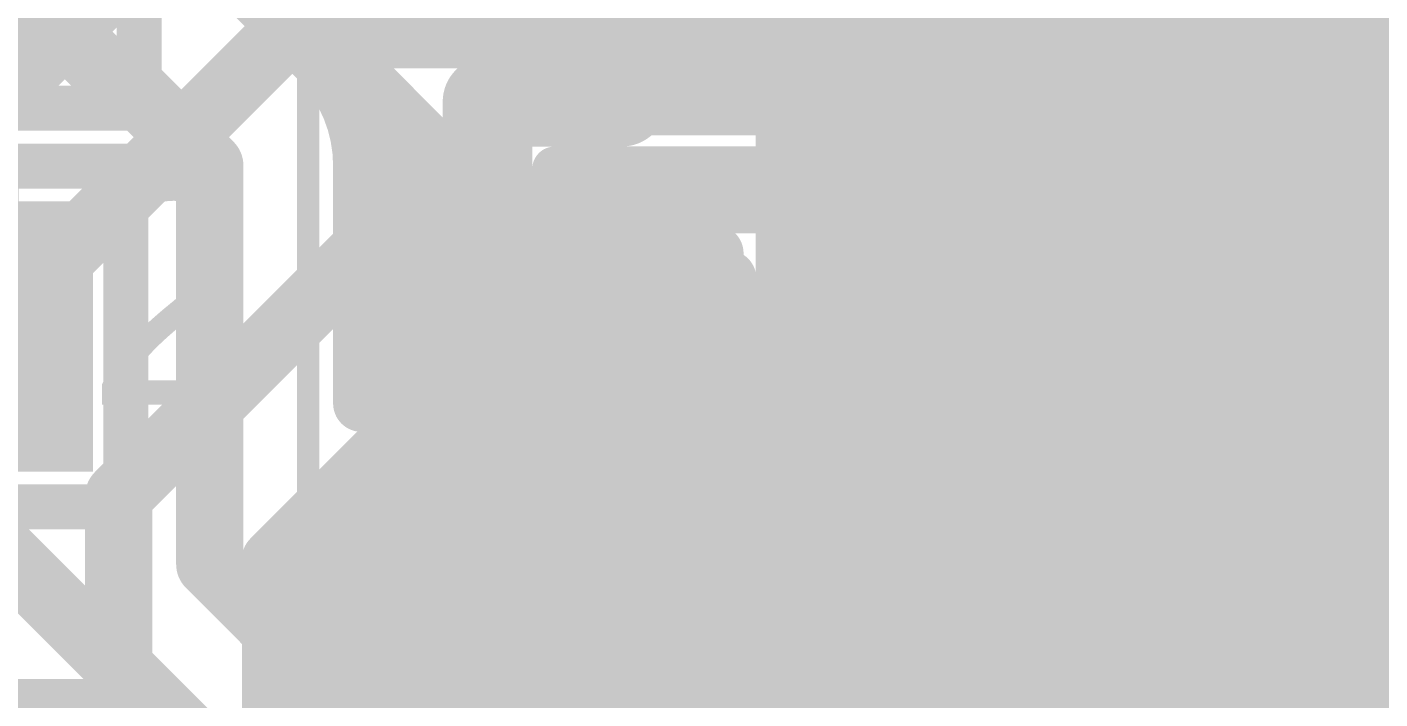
# Model space of a CAD drawing. Header units: inches. Extents: x 0 to 215, y 0 to 215.
# Drawn here: x 0.318 to 0.4368, y 0.7272 to 0.7862 of the extents above; entities that cross this region are included whole.
import ezdxf

# ---------------------------------------------------------------- set-up
doc = ezdxf.new("R2010")
doc.units = ezdxf.units.IN
doc.header["$MEASUREMENT"] = 0
for name, color, linetype in [('BottomLayer', 5, 'Continuous'), ('BottomOverlay', 54, 'Continuous'), ('BottomPaste', 16, 'Continuous'), ('BottomSolder', 6, 'Continuous'), ('Mechanical13', 56, 'Continuous'), ('Mechanical15', 56, 'Continuous'), ('TopLayer', 1, 'Continuous'), ('TopOverlay', 2, 'Continuous'), ('TopPaste', 8, 'Continuous'), ('TopSolder', 216, 'Continuous')]:
    doc.layers.add(name, color=color, linetype=linetype)
doc.styles.add('Arial', font='', dxfattribs={"height": 0.2})
doc.styles.get('Arial').set_extended_font_data('Arial')

# ---------------------------------------------------------------- blocks, each defined once
blk = doc.blocks.new('QFN40P400X400X85_HS_33N_6')
at = {"layer": 'TopLayer'}
blk.add_hatch(color=1, dxfattribs=at).paths.add_polyline_path([(-0.03937, 0.03937), (0.03937, 0.03937), (0.03937, -0.03937), (-0.03937, -0.03937)])
h = blk.add_hatch(color=1, dxfattribs=at)
edge = h.paths.add_edge_path()
edge.add_arc((-0.06693, -0.00787), 0.00394, 270, 450)
edge.add_line((-0.06693, -0.00394), (-0.08858, -0.00394))
edge.add_arc((-0.08858, -0.00787), 0.00394, 90, 270)
edge.add_line((-0.08858, -0.01181), (-0.06693, -0.01181))
h = blk.add_hatch(color=1, dxfattribs=at)
edge = h.paths.add_edge_path()
edge.add_arc((-0.06693, -0.02362), 0.00394, 270, 450)
edge.add_line((-0.06693, -0.01969), (-0.08858, -0.01969))
edge.add_arc((-0.08858, -0.02362), 0.00394, 90, 270)
edge.add_line((-0.08858, -0.02756), (-0.06693, -0.02756))
h = blk.add_hatch(color=1, dxfattribs=at)
edge = h.paths.add_edge_path()
edge.add_arc((-0.06693, -0.03937), 0.00394, 270, 450)
edge.add_line((-0.06693, -0.03543), (-0.08858, -0.03543))
edge.add_arc((-0.08858, -0.03937), 0.00394, 90, 270)
edge.add_line((-0.08858, -0.04331), (-0.06693, -0.04331))
h = blk.add_hatch(color=1, dxfattribs=at)
edge = h.paths.add_edge_path()
edge.add_arc((-0.06693, -0.05512), 0.00394, 270, 450)
edge.add_line((-0.06693, -0.05118), (-0.08858, -0.05118))
edge.add_arc((-0.08858, -0.05512), 0.00394, 90, 270)
edge.add_line((-0.08858, -0.05906), (-0.06693, -0.05906))
h = blk.add_hatch(color=1, dxfattribs=at)
edge = h.paths.add_edge_path()
edge.add_arc((-0.05512, -0.08858), 0.00394, 180, 360)
edge.add_line((-0.05118, -0.08858), (-0.05118, -0.06693))
edge.add_arc((-0.05512, -0.06693), 0.00394, 0, 180)
edge.add_line((-0.05906, -0.06693), (-0.05906, -0.08858))
h = blk.add_hatch(color=1, dxfattribs=at)
edge = h.paths.add_edge_path()
edge.add_arc((-0.03937, -0.08858), 0.00394, 180, 360)
edge.add_line((-0.03543, -0.08858), (-0.03543, -0.06693))
edge.add_arc((-0.03937, -0.06693), 0.00394, 0, 180)
edge.add_line((-0.04331, -0.06693), (-0.04331, -0.08858))
at = {"layer": 'TopPaste'}
blk.add_hatch(color=8, dxfattribs=at).paths.add_polyline_path([(-0.03937, 0.03937), (0.03937, 0.03937), (0.03937, -0.03937), (-0.03937, -0.03937)])
h = blk.add_hatch(color=8, dxfattribs=at)
edge = h.paths.add_edge_path()
edge.add_arc((-0.06693, -0.00787), 0.00394, 270, 450)
edge.add_line((-0.06693, -0.00394), (-0.08858, -0.00394))
edge.add_arc((-0.08858, -0.00787), 0.00394, 90, 270)
edge.add_line((-0.08858, -0.01181), (-0.06693, -0.01181))
h = blk.add_hatch(color=8, dxfattribs=at)
edge = h.paths.add_edge_path()
edge.add_arc((-0.06693, -0.02362), 0.00394, 270, 450)
edge.add_line((-0.06693, -0.01969), (-0.08858, -0.01969))
edge.add_arc((-0.08858, -0.02362), 0.00394, 90, 270)
edge.add_line((-0.08858, -0.02756), (-0.06693, -0.02756))
h = blk.add_hatch(color=8, dxfattribs=at)
edge = h.paths.add_edge_path()
edge.add_arc((-0.06693, -0.03937), 0.00394, 270, 450)
edge.add_line((-0.06693, -0.03543), (-0.08858, -0.03543))
edge.add_arc((-0.08858, -0.03937), 0.00394, 90, 270)
edge.add_line((-0.08858, -0.04331), (-0.06693, -0.04331))
h = blk.add_hatch(color=8, dxfattribs=at)
edge = h.paths.add_edge_path()
edge.add_arc((-0.06693, -0.05512), 0.00394, 270, 450)
edge.add_line((-0.06693, -0.05118), (-0.08858, -0.05118))
edge.add_arc((-0.08858, -0.05512), 0.00394, 90, 270)
edge.add_line((-0.08858, -0.05906), (-0.06693, -0.05906))
h = blk.add_hatch(color=8, dxfattribs=at)
edge = h.paths.add_edge_path()
edge.add_arc((-0.05512, -0.08858), 0.00394, 180, 360)
edge.add_line((-0.05118, -0.08858), (-0.05118, -0.06693))
edge.add_arc((-0.05512, -0.06693), 0.00394, 0, 180)
edge.add_line((-0.05906, -0.06693), (-0.05906, -0.08858))
h = blk.add_hatch(color=8, dxfattribs=at)
edge = h.paths.add_edge_path()
edge.add_arc((-0.03937, -0.08858), 0.00394, 180, 360)
edge.add_line((-0.03543, -0.08858), (-0.03543, -0.06693))
edge.add_arc((-0.03937, -0.06693), 0.00394, 0, 180)
edge.add_line((-0.04331, -0.06693), (-0.04331, -0.08858))
at = {"layer": 'TopSolder'}
blk.add_hatch(color=216, dxfattribs=at).paths.add_polyline_path([(-0.04337, 0.04337), (0.04337, 0.04337), (0.04337, -0.04337), (-0.04337, -0.04337)])
h = blk.add_hatch(color=216, dxfattribs=at)
edge = h.paths.add_edge_path()
edge.add_arc((-0.06693, -0.00787), 0.00794, 270, 450)
edge.add_line((-0.06693, 0.00006), (-0.08858, 0.00006))
edge.add_arc((-0.08858, -0.00787), 0.00794, 90, 270)
edge.add_line((-0.08858, -0.01581), (-0.06693, -0.01581))
h = blk.add_hatch(color=216, dxfattribs=at)
edge = h.paths.add_edge_path()
edge.add_arc((-0.06693, -0.02362), 0.00794, 270, 450)
edge.add_line((-0.06693, -0.01569), (-0.08858, -0.01569))
edge.add_arc((-0.08858, -0.02362), 0.00794, 90, 270)
edge.add_line((-0.08858, -0.03156), (-0.06693, -0.03156))
h = blk.add_hatch(color=216, dxfattribs=at)
edge = h.paths.add_edge_path()
edge.add_arc((-0.06693, -0.03937), 0.00794, 270, 450)
edge.add_line((-0.06693, -0.03143), (-0.08858, -0.03143))
edge.add_arc((-0.08858, -0.03937), 0.00794, 90, 270)
edge.add_line((-0.08858, -0.04731), (-0.06693, -0.04731))
h = blk.add_hatch(color=216, dxfattribs=at)
edge = h.paths.add_edge_path()
edge.add_arc((-0.06693, -0.05512), 0.00794, 270, 450)
edge.add_line((-0.06693, -0.04718), (-0.08858, -0.04718))
edge.add_arc((-0.08858, -0.05512), 0.00794, 90, 270)
edge.add_line((-0.08858, -0.06306), (-0.06693, -0.06306))
h = blk.add_hatch(color=216, dxfattribs=at)
edge = h.paths.add_edge_path()
edge.add_arc((-0.05512, -0.08858), 0.00794, 180, 360)
edge.add_line((-0.04718, -0.08858), (-0.04718, -0.06693))
edge.add_arc((-0.05512, -0.06693), 0.00794, 0, 180)
edge.add_line((-0.06306, -0.06693), (-0.06306, -0.08858))
h = blk.add_hatch(color=216, dxfattribs=at)
edge = h.paths.add_edge_path()
edge.add_arc((-0.03937, -0.08858), 0.00794, 180, 360)
edge.add_line((-0.03143, -0.08858), (-0.03143, -0.06693))
edge.add_arc((-0.03937, -0.06693), 0.00794, 0, 180)
edge.add_line((-0.04731, -0.06693), (-0.04731, -0.08858))
at = {"layer": 'Mechanical13'}
for points in [[(-0.08071, -0.08071, 0.00394, 0.00394, 0), (-0.08071, 0.08071, 0.00394, 0.00394, 0)], [(0.08071, -0.08071, 0.00394, 0.00394, 0), (-0.08071, -0.08071, 0.00394, 0.00394, 0)]]:
    blk.add_lwpolyline(points, format="xyseb", dxfattribs=at)
blk.add_lwpolyline([(-0.08169, -0.08071, 0.00197, 0.00197, 1), (-0.07972, -0.08071, 0.00197, 0.00197, 1)], format="xyseb", close=True, dxfattribs=at)
blk.add_lwpolyline([(-0.08169, -0.08071, 0.00197, 0.00197, 1), (-0.07972, -0.08071, 0.00197, 0.00197, 1)], format="xyseb", close=True, dxfattribs=at)
at = {"layer": 'Mechanical15'}
blk.add_lwpolyline([(0.10236, -0.10236, 0.00197, 0.00197, 0), (-0.10236, -0.10236, 0.00197, 0.00197, 0)], format="xyseb", dxfattribs=at)
at = {"layer": 'TopOverlay'}
for points in [[(-0.08661, -0.08661, 0.00787, 0.00787, 0), (-0.08661, -0.0748, 0.00787, 0.00787, 0)], [(-0.0748, -0.08661, 0.00787, 0.00787, 0), (-0.08661, -0.08661, 0.00787, 0.00787, 0)]]:
    blk.add_lwpolyline(points, format="xyseb", dxfattribs=at)
for points in [[(-0.08858, -0.0748, 0.00394, 0.00394, 1), (-0.08465, -0.0748, 0.00394, 0.00394, 1)], [(-0.08858, -0.08661, 0.00394, 0.00394, 1), (-0.08465, -0.08661, 0.00394, 0.00394, 1)], [(-0.08858, -0.08661, 0.00394, 0.00394, 1), (-0.08465, -0.08661, 0.00394, 0.00394, 1)], [(-0.07677, -0.08661, 0.00394, 0.00394, 1), (-0.07283, -0.08661, 0.00394, 0.00394, 1)]]:
    blk.add_lwpolyline(points, format="xyseb", close=True, dxfattribs=at)
blk = doc.blocks.new('BF82192__10')
at = {"layer": 'BottomLayer'}
blk.add_hatch(color=5, dxfattribs=at).paths.add_polyline_path([(-0.00787, 0.00787), (-0.03937, 0.00787), (-0.03937, 0.03937), (-0.00787, 0.03937)])
at = {"layer": 'BottomPaste'}
blk.add_hatch(color=16, dxfattribs=at).paths.add_polyline_path([(-0.00787, 0.00787), (-0.03937, 0.00787), (-0.03937, 0.03937), (-0.00787, 0.03937)])
at = {"layer": 'BottomSolder'}
blk.add_hatch(color=6, dxfattribs=at).paths.add_polyline_path([(-0.00387, 0.00387), (-0.04337, 0.00387), (-0.04337, 0.04337), (-0.00387, 0.04337)])
at = {"layer": 'BottomOverlay'}
blk.add_lwpolyline([(-0.2949, 0.07112, 0.01, 0.01, -1), (0.29565, 0.07112, 0.01, 0.01, 0)], format="xyseb", dxfattribs=at)
blk.add_lwpolyline([(-0.2949, 0.07112, 0.01, 0.01, -1), (0.29565, 0.07112, 0.01, 0.01, 0)], format="xyseb", dxfattribs=at)
blk = doc.blocks.new('R0201_21')
at = {"layer": 'TopLayer'}
for points in [[(-0.01673, 0.00787), (-0.00492, 0.00787), (-0.00492, -0.00787), (-0.01673, -0.00787)], [(0.00492, 0.00787), (0.01673, 0.00787), (0.01673, -0.00787), (0.00492, -0.00787)]]:
    blk.add_hatch(color=1, dxfattribs=at).paths.add_polyline_path(points)
at = {"layer": 'TopPaste'}
for points in [[(-0.01673, 0.00787), (-0.00492, 0.00787), (-0.00492, -0.00787), (-0.01673, -0.00787)], [(0.00492, 0.00787), (0.01673, 0.00787), (0.01673, -0.00787), (0.00492, -0.00787)]]:
    blk.add_hatch(color=8, dxfattribs=at).paths.add_polyline_path(points)
at = {"layer": 'TopSolder'}
for points in [[(-0.02073, 0.01187), (-0.00092, 0.01187), (-0.00092, -0.01187), (-0.02073, -0.01187)], [(0.00092, 0.01187), (0.02073, 0.01187), (0.02073, -0.01187), (0.00092, -0.01187)]]:
    blk.add_hatch(color=216, dxfattribs=at).paths.add_polyline_path(points)
at = {"layer": 'TopOverlay'}
for points in [[(-0.00394, 0.01496, 0.00394, 0.00394, 0), (-0.02362, 0.01496, 0.00394, 0.00394, 0)], [(-0.02362, 0.01496, 0.00394, 0.00394, 0), (-0.02362, -0.01496, 0.00394, 0.00394, 0)], [(0.02362, 0.01496, 0.00394, 0.00394, 0), (0.00394, 0.01496, 0.00394, 0.00394, 0)], [(0.02362, 0.01496, 0.00394, 0.00394, 0), (0.02362, -0.01496, 0.00394, 0.00394, 0)], [(-0.00394, -0.01496, 0.00394, 0.00394, 0), (-0.02362, -0.01496, 0.00394, 0.00394, 0)], [(0.02362, -0.01496, 0.00394, 0.00394, 0), (0.00394, -0.01496, 0.00394, 0.00394, 0)]]:
    blk.add_lwpolyline(points, format="xyseb", dxfattribs=at)
for points in [[(-0.02461, 0.01496, 0.00197, 0.00197, 1), (-0.02264, 0.01496, 0.00197, 0.00197, 1)], [(-0.02461, 0.01496, 0.00197, 0.00197, 1), (-0.02264, 0.01496, 0.00197, 0.00197, 1)], [(-0.00492, 0.01496, 0.00197, 0.00197, 1), (-0.00295, 0.01496, 0.00197, 0.00197, 1)], [(0.00295, 0.01496, 0.00197, 0.00197, 1), (0.00492, 0.01496, 0.00197, 0.00197, 1)], [(0.02264, 0.01496, 0.00197, 0.00197, 1), (0.02461, 0.01496, 0.00197, 0.00197, 1)], [(0.02264, 0.01496, 0.00197, 0.00197, 1), (0.02461, 0.01496, 0.00197, 0.00197, 1)], [(-0.02461, -0.01496, 0.00197, 0.00197, 1), (-0.02264, -0.01496, 0.00197, 0.00197, 1)], [(-0.02461, -0.01496, 0.00197, 0.00197, 1), (-0.02264, -0.01496, 0.00197, 0.00197, 1)], [(-0.00492, -0.01496, 0.00197, 0.00197, 1), (-0.00295, -0.01496, 0.00197, 0.00197, 1)], [(0.00295, -0.01496, 0.00197, 0.00197, 1), (0.00492, -0.01496, 0.00197, 0.00197, 1)], [(0.02264, -0.01496, 0.00197, 0.00197, 1), (0.02461, -0.01496, 0.00197, 0.00197, 1)], [(0.02264, -0.01496, 0.00197, 0.00197, 1), (0.02461, -0.01496, 0.00197, 0.00197, 1)]]:
    blk.add_lwpolyline(points, format="xyseb", close=True, dxfattribs=at)
blk = doc.blocks.new('R0201_32')
at = {"layer": 'TopLayer'}
for points in [[(-0.01673, 0.00787), (-0.00492, 0.00787), (-0.00492, -0.00787), (-0.01673, -0.00787)], [(0.00492, 0.00787), (0.01673, 0.00787), (0.01673, -0.00787), (0.00492, -0.00787)]]:
    blk.add_hatch(color=1, dxfattribs=at).paths.add_polyline_path(points)
at = {"layer": 'TopPaste'}
for points in [[(-0.01673, 0.00787), (-0.00492, 0.00787), (-0.00492, -0.00787), (-0.01673, -0.00787)], [(0.00492, 0.00787), (0.01673, 0.00787), (0.01673, -0.00787), (0.00492, -0.00787)]]:
    blk.add_hatch(color=8, dxfattribs=at).paths.add_polyline_path(points)
at = {"layer": 'TopSolder'}
for points in [[(-0.02073, 0.01187), (-0.00092, 0.01187), (-0.00092, -0.01187), (-0.02073, -0.01187)], [(0.00092, 0.01187), (0.02073, 0.01187), (0.02073, -0.01187), (0.00092, -0.01187)]]:
    blk.add_hatch(color=216, dxfattribs=at).paths.add_polyline_path(points)
at = {"layer": 'TopOverlay'}
for points in [[(-0.02362, 0.01496, 0.00394, 0.00394, 0), (-0.00394, 0.01496, 0.00394, 0.00394, 0)], [(-0.02362, -0.01496, 0.00394, 0.00394, 0), (-0.02362, 0.01496, 0.00394, 0.00394, 0)], [(0.00394, 0.01496, 0.00394, 0.00394, 0), (0.02362, 0.01496, 0.00394, 0.00394, 0)], [(0.02362, -0.01496, 0.00394, 0.00394, 0), (0.02362, 0.01496, 0.00394, 0.00394, 0)], [(-0.02362, -0.01496, 0.00394, 0.00394, 0), (-0.00394, -0.01496, 0.00394, 0.00394, 0)], [(0.00394, -0.01496, 0.00394, 0.00394, 0), (0.02362, -0.01496, 0.00394, 0.00394, 0)]]:
    blk.add_lwpolyline(points, format="xyseb", dxfattribs=at)
for points in [[(-0.02461, 0.01496, 0.00197, 0.00197, 1), (-0.02264, 0.01496, 0.00197, 0.00197, 1)], [(-0.02461, 0.01496, 0.00197, 0.00197, 1), (-0.02264, 0.01496, 0.00197, 0.00197, 1)], [(-0.00492, 0.01496, 0.00197, 0.00197, 1), (-0.00295, 0.01496, 0.00197, 0.00197, 1)], [(0.00295, 0.01496, 0.00197, 0.00197, 1), (0.00492, 0.01496, 0.00197, 0.00197, 1)], [(0.02264, 0.01496, 0.00197, 0.00197, 1), (0.02461, 0.01496, 0.00197, 0.00197, 1)], [(0.02264, 0.01496, 0.00197, 0.00197, 1), (0.02461, 0.01496, 0.00197, 0.00197, 1)], [(-0.02461, -0.01496, 0.00197, 0.00197, 1), (-0.02264, -0.01496, 0.00197, 0.00197, 1)], [(-0.02461, -0.01496, 0.00197, 0.00197, 1), (-0.02264, -0.01496, 0.00197, 0.00197, 1)], [(-0.00492, -0.01496, 0.00197, 0.00197, 1), (-0.00295, -0.01496, 0.00197, 0.00197, 1)], [(0.00295, -0.01496, 0.00197, 0.00197, 1), (0.00492, -0.01496, 0.00197, 0.00197, 1)], [(0.02264, -0.01496, 0.00197, 0.00197, 1), (0.02461, -0.01496, 0.00197, 0.00197, 1)], [(0.02264, -0.01496, 0.00197, 0.00197, 1), (0.02461, -0.01496, 0.00197, 0.00197, 1)]]:
    blk.add_lwpolyline(points, format="xyseb", close=True, dxfattribs=at)
blk = doc.blocks.new('R0201_35')
at = {"layer": 'TopLayer'}
for points in [[(-0.01673, 0.00787), (-0.00492, 0.00787), (-0.00492, -0.00787), (-0.01673, -0.00787)], [(0.00492, 0.00787), (0.01673, 0.00787), (0.01673, -0.00787), (0.00492, -0.00787)]]:
    blk.add_hatch(color=1, dxfattribs=at).paths.add_polyline_path(points)
at = {"layer": 'TopPaste'}
for points in [[(-0.01673, 0.00787), (-0.00492, 0.00787), (-0.00492, -0.00787), (-0.01673, -0.00787)], [(0.00492, 0.00787), (0.01673, 0.00787), (0.01673, -0.00787), (0.00492, -0.00787)]]:
    blk.add_hatch(color=8, dxfattribs=at).paths.add_polyline_path(points)
at = {"layer": 'TopSolder'}
for points in [[(-0.02073, 0.01187), (-0.00092, 0.01187), (-0.00092, -0.01187), (-0.02073, -0.01187)], [(0.00092, 0.01187), (0.02073, 0.01187), (0.02073, -0.01187), (0.00092, -0.01187)]]:
    blk.add_hatch(color=216, dxfattribs=at).paths.add_polyline_path(points)
at = {"layer": 'TopOverlay'}
for points in [[(-0.00394, 0.01496, 0.00394, 0.00394, 0), (-0.02362, 0.01496, 0.00394, 0.00394, 0)], [(-0.02362, 0.01496, 0.00394, 0.00394, 0), (-0.02362, -0.01496, 0.00394, 0.00394, 0)], [(0.02362, 0.01496, 0.00394, 0.00394, 0), (0.00394, 0.01496, 0.00394, 0.00394, 0)], [(0.02362, 0.01496, 0.00394, 0.00394, 0), (0.02362, -0.01496, 0.00394, 0.00394, 0)], [(-0.00394, -0.01496, 0.00394, 0.00394, 0), (-0.02362, -0.01496, 0.00394, 0.00394, 0)], [(0.02362, -0.01496, 0.00394, 0.00394, 0), (0.00394, -0.01496, 0.00394, 0.00394, 0)]]:
    blk.add_lwpolyline(points, format="xyseb", dxfattribs=at)
for points in [[(-0.02461, 0.01496, 0.00197, 0.00197, 1), (-0.02264, 0.01496, 0.00197, 0.00197, 1)], [(-0.02461, 0.01496, 0.00197, 0.00197, 1), (-0.02264, 0.01496, 0.00197, 0.00197, 1)], [(-0.00492, 0.01496, 0.00197, 0.00197, 1), (-0.00295, 0.01496, 0.00197, 0.00197, 1)], [(0.00295, 0.01496, 0.00197, 0.00197, 1), (0.00492, 0.01496, 0.00197, 0.00197, 1)], [(0.02264, 0.01496, 0.00197, 0.00197, 1), (0.02461, 0.01496, 0.00197, 0.00197, 1)], [(0.02264, 0.01496, 0.00197, 0.00197, 1), (0.02461, 0.01496, 0.00197, 0.00197, 1)], [(-0.02461, -0.01496, 0.00197, 0.00197, 1), (-0.02264, -0.01496, 0.00197, 0.00197, 1)], [(-0.02461, -0.01496, 0.00197, 0.00197, 1), (-0.02264, -0.01496, 0.00197, 0.00197, 1)], [(-0.00492, -0.01496, 0.00197, 0.00197, 1), (-0.00295, -0.01496, 0.00197, 0.00197, 1)], [(0.00295, -0.01496, 0.00197, 0.00197, 1), (0.00492, -0.01496, 0.00197, 0.00197, 1)], [(0.02264, -0.01496, 0.00197, 0.00197, 1), (0.02461, -0.01496, 0.00197, 0.00197, 1)], [(0.02264, -0.01496, 0.00197, 0.00197, 1), (0.02461, -0.01496, 0.00197, 0.00197, 1)]]:
    blk.add_lwpolyline(points, format="xyseb", close=True, dxfattribs=at)

msp = doc.modelspace()

# ---------------------------------------------------------------- linework, layer by layer
at = {"layer": 'BottomLayer'}
for points in [[(0.29758, 0.76142, 0.005, 0.005, 0), (0.32506, 0.78891, 0.005, 0.005, 0)], [(0.24692, 0.78708, 0.005, 0.005, 0), (0.32323, 0.78708, 0.005, 0.005, 0)], [(0.307, 0.752, 0.00591, 0.00591, 0), (0.3405, 0.7855, 0.00591, 0.00591, 0)], [(0.3405, 0.7855, 0.00591, 0.00591, 0), (0.4785, 0.7855, 0.00591, 0.00591, 0)], [(0.24291, 0.78306, 0.005, 0.005, 0), (0.31921, 0.78306, 0.005, 0.005, 0)], [(0.326, 0.745, 0.00591, 0.00591, 0), (0.352, 0.771, 0.00591, 0.00591, 0)], [(0.352, 0.771, 0.00591, 0.00591, 0), (0.502, 0.771, 0.00591, 0.00591, 0)], [(0.33933, 0.73948, 0.005, 0.005, 0), (0.35752, 0.75767, 0.005, 0.005, 0)], [(0.35752, 0.75767, 0.005, 0.005, 0), (0.502, 0.75767, 0.005, 0.005, 0)], [(0.3548, 0.75495, 0.005, 0.005, 0), (0.5509, 0.75495, 0.005, 0.005, 0)], [(0.35078, 0.75094, 0.005, 0.005, 0), (0.55059, 0.75094, 0.005, 0.005, 0)], [(0.34677, 0.74692, 0.005, 0.005, 0), (0.55059, 0.74692, 0.005, 0.005, 0)], [(0.326, 0.69584, 0.00591, 0.00591, 0), (0.326, 0.745, 0.00591, 0.00591, 0)], [(0.34275, 0.7429, 0.005, 0.005, 0), (0.55059, 0.7429, 0.005, 0.005, 0)], [(0.33933, 0.69718, 0.005, 0.005, 0), (0.33933, 0.73948, 0.005, 0.005, 0)], [(0.33933, 0.73889, 0.005, 0.005, 0), (0.55059, 0.73889, 0.005, 0.005, 0)], [(0.40057, 0.73843, 0.005, 0.005, 0), (0.44494, 0.73843, 0.005, 0.005, 0)], [(0.40057, 0.69406, 0.005, 0.005, 0), (0.40057, 0.73843, 0.005, 0.005, 0)], [(0.42276, 0.71624, 0.01, 0.01, 0), (0.42276, 0.73593, 0.01, 0.01, 0)], [(0.33933, 0.73487, 0.005, 0.005, 0), (0.40057, 0.73487, 0.005, 0.005, 0)], [(0.33933, 0.73086, 0.005, 0.005, 0), (0.40057, 0.73086, 0.005, 0.005, 0)], [(0.33933, 0.72684, 0.005, 0.005, 0), (0.40057, 0.72684, 0.005, 0.005, 0)]]:
    msp.add_lwpolyline(points, format="xyseb", dxfattribs=at)
for points in [[(0.32198, 0.78708, 0.0025, 0.0025, 1), (0.32448, 0.78708, 0.0025, 0.0025, 1)], [(0.33902, 0.7855, 0.00295, 0.00295, 1), (0.34198, 0.7855, 0.00295, 0.00295, 1)], [(0.33902, 0.7855, 0.00295, 0.00295, 1), (0.34198, 0.7855, 0.00295, 0.00295, 1)], [(0.31796, 0.78306, 0.0025, 0.0025, 1), (0.32046, 0.78306, 0.0025, 0.0025, 1)], [(0.35052, 0.771, 0.00295, 0.00295, 1), (0.35348, 0.771, 0.00295, 0.00295, 1)], [(0.35052, 0.771, 0.00295, 0.00295, 1), (0.35348, 0.771, 0.00295, 0.00295, 1)], [(0.35627, 0.75767, 0.0025, 0.0025, 1), (0.35877, 0.75767, 0.0025, 0.0025, 1)], [(0.35627, 0.75767, 0.0025, 0.0025, 1), (0.35877, 0.75767, 0.0025, 0.0025, 1)], [(0.35355, 0.75495, 0.0025, 0.0025, 1), (0.35605, 0.75495, 0.0025, 0.0025, 1)], [(0.34953, 0.75094, 0.0025, 0.0025, 1), (0.35203, 0.75094, 0.0025, 0.0025, 1)], [(0.34552, 0.74692, 0.0025, 0.0025, 1), (0.34802, 0.74692, 0.0025, 0.0025, 1)], [(0.32452, 0.745, 0.00295, 0.00295, 1), (0.32748, 0.745, 0.00295, 0.00295, 1)], [(0.32452, 0.745, 0.00295, 0.00295, 1), (0.32748, 0.745, 0.00295, 0.00295, 1)], [(0.3415, 0.7429, 0.0025, 0.0025, 1), (0.344, 0.7429, 0.0025, 0.0025, 1)], [(0.33808, 0.73948, 0.0025, 0.0025, 1), (0.34058, 0.73948, 0.0025, 0.0025, 1)], [(0.33808, 0.73948, 0.0025, 0.0025, 1), (0.34058, 0.73948, 0.0025, 0.0025, 1)], [(0.33808, 0.73889, 0.0025, 0.0025, 1), (0.34058, 0.73889, 0.0025, 0.0025, 1)], [(0.39932, 0.73843, 0.0025, 0.0025, 1), (0.40182, 0.73843, 0.0025, 0.0025, 1)], [(0.39932, 0.73843, 0.0025, 0.0025, 1), (0.40182, 0.73843, 0.0025, 0.0025, 1)], [(0.42026, 0.73593, 0.005, 0.005, 1), (0.42526, 0.73593, 0.005, 0.005, 1)], [(0.33808, 0.73487, 0.0025, 0.0025, 1), (0.34058, 0.73487, 0.0025, 0.0025, 1)], [(0.39932, 0.73487, 0.0025, 0.0025, 1), (0.40182, 0.73487, 0.0025, 0.0025, 1)], [(0.33808, 0.73086, 0.0025, 0.0025, 1), (0.34058, 0.73086, 0.0025, 0.0025, 1)], [(0.39932, 0.73086, 0.0025, 0.0025, 1), (0.40182, 0.73086, 0.0025, 0.0025, 1)], [(0.33808, 0.72684, 0.0025, 0.0025, 1), (0.34058, 0.72684, 0.0025, 0.0025, 1)], [(0.39932, 0.72684, 0.0025, 0.0025, 1), (0.40182, 0.72684, 0.0025, 0.0025, 1)]]:
    msp.add_lwpolyline(points, format="xyseb", close=True, dxfattribs=at)
at = {"layer": 'TopLayer'}
for points in [[(0.40563, 0.77076, 0.00591, 0.00591, 0), (0.40563, 0.79872, 0.00591, 0.00591, 0)], [(0.35321, 0.79479, 0.00591, 0.00591, 0), (0.36839, 0.77961, 0.00591, 0.00591, 0)], [(0.34379, 0.78537, 0.005, 0.005, -0.178721), (0.33992, 0.79375, 0.005, 0.005, 0)], [(0.34379, 0.78537, 0.005, 0.005, -0.178721), (0.33992, 0.79375, 0.005, 0.005, 0)], [(0.315, 0.79203, 0.00591, 0.00591, 0), (0.3263, 0.78073, 0.00591, 0.00591, 0)], [(0.3367, 0.79015, 0.005, 0.005, 0), (0.34342, 0.78342, 0.005, 0.005, 0)], [(0.34379, 0.78537, 0.005, 0.005, 0), (0.35896, 0.77019, 0.005, 0.005, 0)], [(0.34342, 0.78342, 0.005, 0.005, -0.198912), (0.34733, 0.774, 0.005, 0.005, 0)], [(0.34342, 0.78342, 0.005, 0.005, -0.198912), (0.34733, 0.774, 0.005, 0.005, 0)], [(0.3263, 0.78073, 0.00591, 0.00591, 0), (0.32727, 0.78073, 0.00591, 0.00591, 0)], [(0.32727, 0.78073, 0.00591, 0.00591, 0), (0.334, 0.774, 0.00591, 0.00591, 0)], [(0.36839, 0.77961, 0.00591, 0.00591, 0), (0.38806, 0.77961, 0.00591, 0.00591, 0)], [(0.34633, 0.77905, 0.005, 0.005, 0), (0.35011, 0.77905, 0.005, 0.005, 0)], [(0.38806, 0.77961, 0.00394, 0.00394, 0), (0.38988, 0.7778, 0.00394, 0.00394, 0)], [(0.38988, 0.77076, 0.00394, 0.00394, 0), (0.38988, 0.7778, 0.00394, 0.00394, 0)], [(0.34729, 0.77503, 0.005, 0.005, 0), (0.35412, 0.77503, 0.005, 0.005, 0)], [(0.334, 0.739, 0.00591, 0.00591, 0), (0.334, 0.774, 0.00591, 0.00591, 0)], [(0.34733, 0.75312, 0.005, 0.005, 0), (0.34733, 0.774, 0.005, 0.005, 0)], [(0.40563, 0.75363, 0.00787, 0.00787, 0), (0.40563, 0.77076, 0.00787, 0.00787, 0)], [(0.34733, 0.77101, 0.005, 0.005, 0), (0.35814, 0.77101, 0.005, 0.005, 0)], [(0.36839, 0.76629, 0.005, 0.005, -0.198912), (0.35896, 0.77019, 0.005, 0.005, 0)], [(0.36839, 0.76629, 0.005, 0.005, -0.198912), (0.35896, 0.77019, 0.005, 0.005, 0)], [(0.34733, 0.767, 0.005, 0.005, 0), (0.36409, 0.767, 0.005, 0.005, 0)], [(0.36839, 0.76629, 0.005, 0.005, 0), (0.37838, 0.76629, 0.005, 0.005, 0)], [(0.37951, 0.75993, 0.005, 0.005, 0), (0.37951, 0.76407, 0.005, 0.005, 0)], [(0.34733, 0.76298, 0.005, 0.005, 0), (0.37951, 0.76298, 0.005, 0.005, 0)], [(0.34733, 0.75897, 0.005, 0.005, 0), (0.37955, 0.75897, 0.005, 0.005, 0)], [(0.34733, 0.75312, 0.005, 0.005, -0.273558), (0.35642, 0.75849, 0.005, 0.005, 0)], [(0.35642, 0.75849, 0.005, 0.005, 0), (0.37807, 0.75849, 0.005, 0.005, 0)], [(0.394, 0.742, 0.00787, 0.00787, 0), (0.40563, 0.75363, 0.00787, 0.00787, 0)], [(0.42925, 0.75317, 0.005, 0.005, -0.269585), (0.4194, 0.74974, 0.005, 0.005, 0)], [(0.445, 0.75317, 0.005, 0.005, -0.45971), (0.42925, 0.75317, 0.005, 0.005, 0)], [(0.42655, 0.75094, 0.005, 0.005, 0), (0.43195, 0.75094, 0.005, 0.005, 0)], [(0.4194, 0.74974, 0.005, 0.005, -0.12857), (0.41574, 0.7435, 0.005, 0.005, 0)], [(0.4194, 0.74974, 0.005, 0.005, -0.128314), (0.41575, 0.74351, 0.005, 0.005, 0)], [(0.41827, 0.74692, 0.005, 0.005, 0), (0.50162, 0.74692, 0.005, 0.005, 0)], [(0.31382, 0.74218, 0.00591, 0.00591, 0), (0.33938, 0.71662, 0.00591, 0.00591, 0)], [(0.394, 0.642, 0.00787, 0.00787, 0), (0.394, 0.742, 0.00787, 0.00787, 0)], [(0.41105, 0.73881, 0.005, 0.005, 0), (0.41574, 0.7435, 0.005, 0.005, 0)], [(0.41514, 0.7429, 0.005, 0.005, 0), (0.50296, 0.7429, 0.005, 0.005, 0)], [(0.334, 0.739, 0.00591, 0.00591, 0), (0.34063, 0.73237, 0.00591, 0.00591, 0)], [(0.41105, 0.73881, 0.005, 0.005, 0), (0.49081, 0.73881, 0.005, 0.005, 0)], [(0.41113, 0.73889, 0.005, 0.005, 0), (0.50386, 0.73889, 0.005, 0.005, 0)], [(0.34063, 0.73237, 0.00591, 0.00591, 0), (0.36724, 0.73237, 0.00591, 0.00591, 0)]]:
    msp.add_lwpolyline(points, format="xyseb", dxfattribs=at)
for points in [[(0.34254, 0.78537, 0.0025, 0.0025, 1), (0.34504, 0.78537, 0.0025, 0.0025, 1)], [(0.34254, 0.78537, 0.0025, 0.0025, 1), (0.34504, 0.78537, 0.0025, 0.0025, 1)], [(0.34254, 0.78537, 0.0025, 0.0025, 1), (0.34504, 0.78537, 0.0025, 0.0025, 1)], [(0.34217, 0.78342, 0.0025, 0.0025, 1), (0.34467, 0.78342, 0.0025, 0.0025, 1)], [(0.34217, 0.78342, 0.0025, 0.0025, 1), (0.34467, 0.78342, 0.0025, 0.0025, 1)], [(0.34217, 0.78342, 0.0025, 0.0025, 1), (0.34467, 0.78342, 0.0025, 0.0025, 1)], [(0.32483, 0.78073, 0.00295, 0.00295, 1), (0.32778, 0.78073, 0.00295, 0.00295, 1)], [(0.32483, 0.78073, 0.00295, 0.00295, 1), (0.32778, 0.78073, 0.00295, 0.00295, 1)], [(0.3258, 0.78073, 0.00295, 0.00295, 1), (0.32875, 0.78073, 0.00295, 0.00295, 1)], [(0.3258, 0.78073, 0.00295, 0.00295, 1), (0.32875, 0.78073, 0.00295, 0.00295, 1)], [(0.36691, 0.77961, 0.00295, 0.00295, 1), (0.36986, 0.77961, 0.00295, 0.00295, 1)], [(0.36691, 0.77961, 0.00295, 0.00295, 1), (0.36986, 0.77961, 0.00295, 0.00295, 1)], [(0.38659, 0.77961, 0.00295, 0.00295, 1), (0.38954, 0.77961, 0.00295, 0.00295, 1)], [(0.34508, 0.77905, 0.0025, 0.0025, 1), (0.34758, 0.77905, 0.0025, 0.0025, 1)], [(0.34886, 0.77905, 0.0025, 0.0025, 1), (0.35136, 0.77905, 0.0025, 0.0025, 1)], [(0.38708, 0.77961, 0.00197, 0.00197, 1), (0.38905, 0.77961, 0.00197, 0.00197, 1)], [(0.3889, 0.7778, 0.00197, 0.00197, 1), (0.39087, 0.7778, 0.00197, 0.00197, 1)], [(0.3889, 0.7778, 0.00197, 0.00197, 1), (0.39087, 0.7778, 0.00197, 0.00197, 1)], [(0.34604, 0.77503, 0.0025, 0.0025, 1), (0.34854, 0.77503, 0.0025, 0.0025, 1)], [(0.35287, 0.77503, 0.0025, 0.0025, 1), (0.35537, 0.77503, 0.0025, 0.0025, 1)], [(0.33252, 0.774, 0.00295, 0.00295, 1), (0.33548, 0.774, 0.00295, 0.00295, 1)], [(0.33252, 0.774, 0.00295, 0.00295, 1), (0.33548, 0.774, 0.00295, 0.00295, 1)], [(0.34608, 0.774, 0.0025, 0.0025, 1), (0.34858, 0.774, 0.0025, 0.0025, 1)], [(0.34608, 0.774, 0.0025, 0.0025, 1), (0.34858, 0.774, 0.0025, 0.0025, 1)], [(0.34608, 0.774, 0.0025, 0.0025, 1), (0.34858, 0.774, 0.0025, 0.0025, 1)], [(0.40366, 0.77076, 0.00394, 0.00394, 1), (0.4076, 0.77076, 0.00394, 0.00394, 1)], [(0.34608, 0.77101, 0.0025, 0.0025, 1), (0.34858, 0.77101, 0.0025, 0.0025, 1)], [(0.35689, 0.77101, 0.0025, 0.0025, 1), (0.35939, 0.77101, 0.0025, 0.0025, 1)], [(0.40415, 0.77076, 0.00295, 0.00295, 1), (0.40711, 0.77076, 0.00295, 0.00295, 1)], [(0.35771, 0.77019, 0.0025, 0.0025, 1), (0.36021, 0.77019, 0.0025, 0.0025, 1)], [(0.35771, 0.77019, 0.0025, 0.0025, 1), (0.36021, 0.77019, 0.0025, 0.0025, 1)], [(0.35771, 0.77019, 0.0025, 0.0025, 1), (0.36021, 0.77019, 0.0025, 0.0025, 1)], [(0.3889, 0.77076, 0.00197, 0.00197, 1), (0.39087, 0.77076, 0.00197, 0.00197, 1)], [(0.34608, 0.767, 0.0025, 0.0025, 1), (0.34858, 0.767, 0.0025, 0.0025, 1)], [(0.36284, 0.767, 0.0025, 0.0025, 1), (0.36534, 0.767, 0.0025, 0.0025, 1)], [(0.36714, 0.76629, 0.0025, 0.0025, 1), (0.36964, 0.76629, 0.0025, 0.0025, 1)], [(0.36714, 0.76629, 0.0025, 0.0025, 1), (0.36964, 0.76629, 0.0025, 0.0025, 1)], [(0.36714, 0.76629, 0.0025, 0.0025, 1), (0.36964, 0.76629, 0.0025, 0.0025, 1)], [(0.37713, 0.76629, 0.0025, 0.0025, 1), (0.37963, 0.76629, 0.0025, 0.0025, 1)], [(0.37826, 0.76407, 0.0025, 0.0025, 1), (0.38076, 0.76407, 0.0025, 0.0025, 1)], [(0.34608, 0.76298, 0.0025, 0.0025, 1), (0.34858, 0.76298, 0.0025, 0.0025, 1)], [(0.37826, 0.76298, 0.0025, 0.0025, 1), (0.38076, 0.76298, 0.0025, 0.0025, 1)], [(0.37826, 0.75993, 0.0025, 0.0025, 1), (0.38076, 0.75993, 0.0025, 0.0025, 1)], [(0.34608, 0.75897, 0.0025, 0.0025, 1), (0.34858, 0.75897, 0.0025, 0.0025, 1)], [(0.35517, 0.75849, 0.0025, 0.0025, 1), (0.35767, 0.75849, 0.0025, 0.0025, 1)], [(0.35517, 0.75849, 0.0025, 0.0025, 1), (0.35767, 0.75849, 0.0025, 0.0025, 1)], [(0.37682, 0.75849, 0.0025, 0.0025, 1), (0.37932, 0.75849, 0.0025, 0.0025, 1)], [(0.3783, 0.75897, 0.0025, 0.0025, 1), (0.3808, 0.75897, 0.0025, 0.0025, 1)], [(0.40366, 0.75363, 0.00394, 0.00394, 1), (0.4076, 0.75363, 0.00394, 0.00394, 1)], [(0.40366, 0.75363, 0.00394, 0.00394, 1), (0.4076, 0.75363, 0.00394, 0.00394, 1)], [(0.428, 0.75317, 0.0025, 0.0025, 1), (0.4305, 0.75317, 0.0025, 0.0025, 1)], [(0.428, 0.75317, 0.0025, 0.0025, 1), (0.4305, 0.75317, 0.0025, 0.0025, 1)], [(0.34608, 0.75312, 0.0025, 0.0025, 1), (0.34858, 0.75312, 0.0025, 0.0025, 1)], [(0.34608, 0.75312, 0.0025, 0.0025, 1), (0.34858, 0.75312, 0.0025, 0.0025, 1)], [(0.4253, 0.75094, 0.0025, 0.0025, 1), (0.4278, 0.75094, 0.0025, 0.0025, 1)], [(0.4307, 0.75094, 0.0025, 0.0025, 1), (0.4332, 0.75094, 0.0025, 0.0025, 1)], [(0.41815, 0.74974, 0.0025, 0.0025, 1), (0.42065, 0.74974, 0.0025, 0.0025, 1)], [(0.41815, 0.74974, 0.0025, 0.0025, 1), (0.42065, 0.74974, 0.0025, 0.0025, 1)], [(0.41815, 0.74974, 0.0025, 0.0025, 1), (0.42065, 0.74974, 0.0025, 0.0025, 1)], [(0.41702, 0.74692, 0.0025, 0.0025, 1), (0.41952, 0.74692, 0.0025, 0.0025, 1)], [(0.39203, 0.742, 0.00394, 0.00394, 1), (0.39597, 0.742, 0.00394, 0.00394, 1)], [(0.39203, 0.742, 0.00394, 0.00394, 1), (0.39597, 0.742, 0.00394, 0.00394, 1)], [(0.41389, 0.7429, 0.0025, 0.0025, 1), (0.41639, 0.7429, 0.0025, 0.0025, 1)], [(0.41449, 0.7435, 0.0025, 0.0025, 1), (0.41699, 0.7435, 0.0025, 0.0025, 1)], [(0.41449, 0.7435, 0.0025, 0.0025, 1), (0.41699, 0.7435, 0.0025, 0.0025, 1)], [(0.4145, 0.74351, 0.0025, 0.0025, 1), (0.417, 0.74351, 0.0025, 0.0025, 1)], [(0.33252, 0.739, 0.00295, 0.00295, 1), (0.33548, 0.739, 0.00295, 0.00295, 1)], [(0.33252, 0.739, 0.00295, 0.00295, 1), (0.33548, 0.739, 0.00295, 0.00295, 1)], [(0.4098, 0.73881, 0.0025, 0.0025, 1), (0.4123, 0.73881, 0.0025, 0.0025, 1)], [(0.4098, 0.73881, 0.0025, 0.0025, 1), (0.4123, 0.73881, 0.0025, 0.0025, 1)], [(0.40988, 0.73889, 0.0025, 0.0025, 1), (0.41238, 0.73889, 0.0025, 0.0025, 1)], [(0.33915, 0.73237, 0.00295, 0.00295, 1), (0.34211, 0.73237, 0.00295, 0.00295, 1)], [(0.33915, 0.73237, 0.00295, 0.00295, 1), (0.34211, 0.73237, 0.00295, 0.00295, 1)], [(0.36577, 0.73237, 0.00295, 0.00295, 1), (0.36872, 0.73237, 0.00295, 0.00295, 1)]]:
    msp.add_lwpolyline(points, format="xyseb", close=True, dxfattribs=at)

# ---------------------------------------------------------------- block references
for name, p in [('BF82192__10', (0.44638, 0.69262)), ('R0201_32', (0.30418, 0.794))]:
    msp.add_blockref(name, p)
for name, p, rotation in [('QFN40P400X400X85_HS_33N_6', (0.445, 0.693), 270), ('R0201_35', (0.303, 0.759), 180), ('R0201_21', (0.30118, 0.712), 180)]:
    msp.add_blockref(name, p, dxfattribs=dict(rotation=rotation))

# ---------------------------------------------------------------- texts
at = {"layer": 'TopOverlay', "style": 'Arial'}
msp.add_text('R12', height=0.019685, dxfattribs=at).set_placement((0.288, 0.753))

doc.saveas('drawing.dxf')
